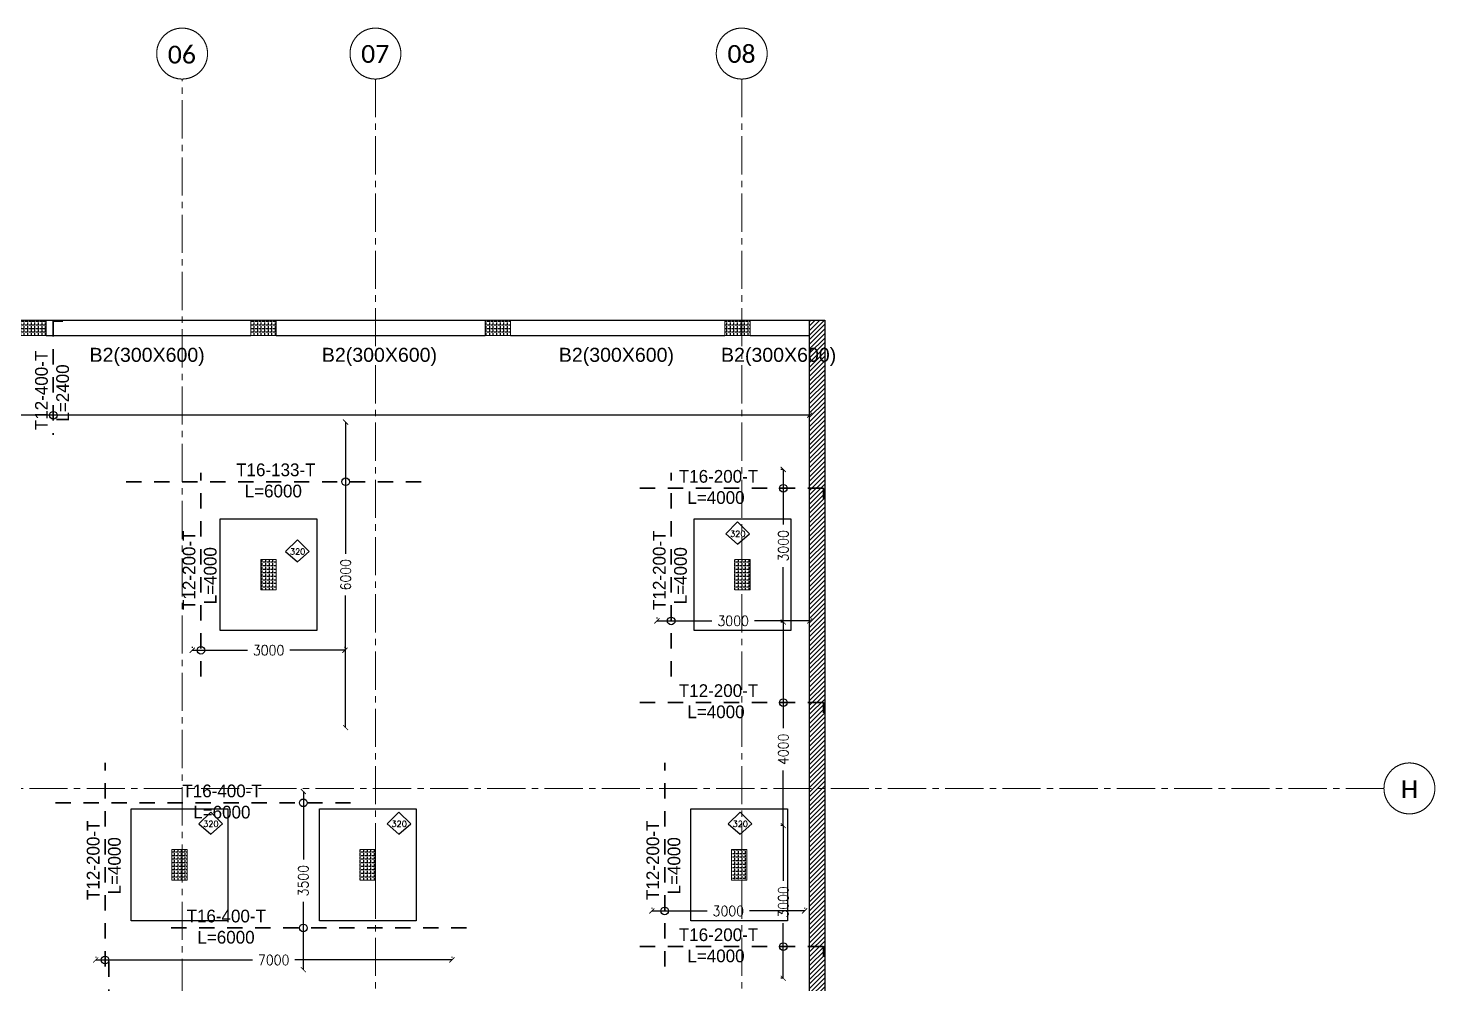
# Model space of a CAD drawing. Header units: millimetres. Extents: x -967280 to 3852, y 2833 to 1955156.
# Drawn here: x -708655 to -681004, y 509997 to 528777 of the extents above; entities that cross this region are included whole.
import ezdxf
from ezdxf.enums import TextEntityAlignment as Align

# ---------------------------------------------------------------- set-up
doc = ezdxf.new("R2010")
doc.units = ezdxf.units.MM
doc.header["$LTSCALE"] = 1000
doc.header["$PDMODE"] = 35
doc.header["$PDSIZE"] = 25
for name, pattern in [('$0$DASHED2', [0.375, 0.25, -0.125]), ('B05-FIRST FLOOR PLAN$0$DLINE', [0.55, 0.3, -0.25]), ('Columns_Structural070816$0$CENTER2', [1.125, 0.75, -0.125, 0.125, -0.125]), ('HRZN_Line-Ptrn-Sold', [9144001.0, 9144000.0, -1])]:
    doc.linetypes.add(name, pattern=pattern)
for name, color, linetype, lineweight in [('A-AX-ATT-100', 7, 'HRZN_Line-Ptrn-Sold', 18), ('S - column', 6, 'Continuous', 60), ('ST-000-AXIS', 9, 'Columns_Structural070816$0$CENTER2', 9), ('ST-203-SLAB-TXT', 7, 'Continuous', 30), ('ST-206-SLAB-DIM', 1, 'Continuous', 20), ('ST-RFT-BOT', 2, '$0$DASHED2', 30), ('ST-RFT-TOP', 5, '$0$DASHED2', 30)]:
    doc.layers.add(name, color=color, linetype=linetype, lineweight=lineweight)
for name, color, linetype in [('B05-FIRST FLOOR PLAN$0$STR_ROOF RFT$0$S-SYMB', 30, 'Continuous'), ('R.C. footing', 4, 'Continuous'), ('S - BATH Hach', 1, 'Continuous'), ('S - col hach', 1, 'Continuous'), ('S -Beams', 2, 'Continuous'), ('S-TEXT', 2, 'Continuous'), ('SLAB', 210, 'Continuous')]:
    doc.layers.add(name, color=color, linetype=linetype)
doc.styles.add('B05-FIRST FLOOR PLAN$0$XS-Roof RFT$0$T25-100', font='STENCIL.shx', dxfattribs={"height": 250})
doc.styles.add('Calibri_2', font='calibri.ttf', dxfattribs={"height": 300})
doc.styles.add('ROMANC', font='romanc.shx')
doc.styles.add('TUNELNO', font='romans.shx', dxfattribs={"width": 0.9})
doc.styles.add('XREF-ST-FRAMING 1ST FLOOR$0$STRECTURAL', font='arial.ttf')
doc.dimstyles.new('Copy(2) of DSEC', dxfattribs={"dimtxt": 200, "dimasz": 100, "dimexe": 50, "dimexo": 80, "dimgap": 100, "dimtad": 1, "dimdec": 0, "dimrnd": 5, "dimzin": 0, "dimdsep": 46, "dimtxsty": 'TUNELNO', "dimblk": 'ARCHTICK', "dimcen": 0.09, "dimclrd": 1, "dimclre": 1, "dimclrt": 3, "dimadec": 0, "dimazin": 0, "dimtfac": 0.78125, "dimtdec": 0, "dimtix": 1, "dimtmove": 2, "dimatfit": 3, "dimldrblk": 'ARCHTICK', "dimfxl": 1, "dimtolj": 1, "dimtzin": 0, "dimarcsym": 0})
pattern_1 = [(90, (-416898.87, -510539.72), (-69.85, 4e-15), [50.8, -19.05]), (180, (-416898.87, -510539.72), (-9e-15, -69.85), [50.8, -19.05])]
pattern_2 = [(90, (613578.686, -423037.37), (-69.85, 4e-15), [50.8, -19.05]), (180, (613578.686, -423037.37), (-9e-15, -69.85), [50.8, -19.05])]
pattern_3 = [(90, (613528.686, -423037.37), (-69.85, 4e-15), [50.8, -19.05]), (180, (613528.686, -423037.37), (-9e-15, -69.85), [50.8, -19.05])]

# ---------------------------------------------------------------- blocks, each defined once
blk = doc.blocks.new('_ArchTick')
at = {"color": 0, "linetype": 'ByBlock', "const_width": 0.15}
blk.add_lwpolyline([(-0.5, -0.5), (0.5, 0.5)], dxfattribs=at)
blk = doc.blocks.new('*D1052')
at = {"layer": 'Defpoints', "color": 0, "transparency": 16777216}
for p in [(-702385, 521035), (-702415, 515034), (-702385, 515034)]:
    blk.add_point(p, dxfattribs=at)
at = {"layer": 'ST-206-SLAB-DIM', "color": 1, "lineweight": -2, "transparency": 16777216}
for p, q in [((-702415, 521035), (-702415, 518450)), ((-702415, 515034), (-702415, 517625))]:
    blk.add_line(p, q, dxfattribs=at)
at = {"layer": 'ST-206-SLAB-DIM', "color": 1, "lineweight": -2, "transparency": 16777216, "xscale": 100, "yscale": 100, "zscale": 100}
for p, rotation in [((-702415, 521035), 90), ((-702415, 515034), 270)]:
    blk.add_blockref('_ArchTick', p, dxfattribs=dict(at, rotation=rotation))
at = {"layer": 'ST-206-SLAB-DIM', "color": 3, "transparency": 16777216, "insert": (-702415, 518037), "char_height": 200, "attachment_point": 5, "rotation": 90, "style": 'TUNELNO'}
blk.add_mtext('\\A1;6000', dxfattribs=at)
blk = doc.blocks.new('*D1053')
at = {"layer": 'Defpoints', "color": 0, "transparency": 16777216}
for p in [(-693737, 520105), (-693812, 517106), (-693737, 517106)]:
    blk.add_point(p, dxfattribs=at)
at = {"layer": 'ST-206-SLAB-DIM', "color": 1, "lineweight": -2, "transparency": 16777216}
for p, q in [((-693817, 520105), (-693862, 520105)), ((-693812, 520105), (-693812, 519023)), ((-693812, 517106), (-693812, 518188)), ((-693817, 517106), (-693862, 517106))]:
    blk.add_line(p, q, dxfattribs=at)
at = {"layer": 'ST-206-SLAB-DIM', "color": 1, "lineweight": -2, "transparency": 16777216, "xscale": 100, "yscale": 100, "zscale": 100}
for p, rotation in [((-693812, 520105), 90), ((-693812, 517106), 270)]:
    blk.add_blockref('_ArchTick', p, dxfattribs=dict(at, rotation=rotation))
at = {"layer": 'ST-206-SLAB-DIM', "color": 3, "transparency": 16777216, "insert": (-693812, 518605), "char_height": 200, "attachment_point": 5, "rotation": 90, "style": 'TUNELNO'}
blk.add_mtext('\\A1;3000', dxfattribs=at)
blk = doc.blocks.new('*D1016')
at = {"layer": 'Defpoints', "color": 0, "transparency": 16777216}
for p in [(-746629, 521171), (-746629, 521141), (-693294, 521141)]:
    blk.add_point(p, dxfattribs=at)
at = {"layer": 'ST-206-SLAB-DIM', "color": 1, "lineweight": -2, "transparency": 16777216}
for p, q in [((-746629, 521171), (-715373, 521171)), ((-693294, 521171), (-714367, 521171))]:
    blk.add_line(p, q, dxfattribs=at)
at = {"layer": 'ST-206-SLAB-DIM', "color": 1, "lineweight": -2, "transparency": 16777216, "xscale": 100, "yscale": 100, "zscale": 100, "rotation": 180}
blk.add_blockref('_ArchTick', (-746629, 521171), dxfattribs=at)
at = {"layer": 'ST-206-SLAB-DIM', "color": 1, "lineweight": -2, "transparency": 16777216, "xscale": 100, "yscale": 100, "zscale": 100}
blk.add_blockref('_ArchTick', (-693294, 521171), dxfattribs=at)
at = {"layer": 'ST-206-SLAB-DIM', "color": 3, "transparency": 16777216, "insert": (-714870, 521171), "char_height": 200, "attachment_point": 5, "style": 'TUNELNO'}
blk.add_mtext('\\A1;53335', dxfattribs=at)
blk = doc.blocks.new('*D1092')
at = {"layer": 'Defpoints', "color": 0, "transparency": 16777216}
for p in [(-696295, 517113), (-693294, 517129), (-693294, 517113)]:
    blk.add_point(p, dxfattribs=at)
at = {"layer": 'ST-206-SLAB-DIM', "color": 1, "lineweight": -2, "transparency": 16777216}
for p, q in [((-696295, 517193), (-696295, 517179)), ((-696295, 517129), (-695214, 517129)), ((-693294, 517129), (-694379, 517129)), ((-693294, 517193), (-693294, 517179))]:
    blk.add_line(p, q, dxfattribs=at)
at = {"layer": 'ST-206-SLAB-DIM', "color": 1, "lineweight": -2, "transparency": 16777216, "xscale": 100, "yscale": 100, "zscale": 100, "rotation": 180}
blk.add_blockref('_ArchTick', (-696295, 517129), dxfattribs=at)
at = {"layer": 'ST-206-SLAB-DIM', "color": 1, "lineweight": -2, "transparency": 16777216, "xscale": 100, "yscale": 100, "zscale": 100}
blk.add_blockref('_ArchTick', (-693294, 517129), dxfattribs=at)
at = {"layer": 'ST-206-SLAB-DIM', "color": 3, "transparency": 16777216, "insert": (-694797, 517129), "char_height": 200, "attachment_point": 5, "style": 'TUNELNO'}
blk.add_mtext('\\A1;3000', dxfattribs=at)
blk = doc.blocks.new('A$C46269fcd new')
at = {"layer": 'S - BATH Hach', "ltscale": 30, "transparency": 33554483}
h = blk.add_hatch(dxfattribs=at)
h.set_pattern_fill('ANSI31', color=1, scale=20)
h.set_pattern_definition([(45, (643184.17, -484711.8), (-44.9012806, 44.9012806), [])])
h.paths.add_polyline_path([(47835, 35800), (47835, -9200), (-6100, -9200), (-6100, 35800), (-5800, 35800), (-5800, -8900), (47535, -8900), (47535, 35800)])
at = {"layer": 'S - col hach', "true_color": 0xcd6928}
h = blk.add_hatch(dxfattribs=at)
h.set_pattern_fill('ANGLE', color=32, scale=10, angle=90)
h.set_pattern_definition(pattern_1)
h.paths.add_polyline_path([(37050, 31100), (36750, 31100), (36750, 30500), (37050, 30500)])
h = blk.add_hatch(dxfattribs=at)
h.set_pattern_fill('ANGLE', color=32, scale=10, angle=90)
h.set_pattern_definition(pattern_1)
h.paths.add_polyline_path([(46365, 31100), (46065, 31100), (46065, 30500), (46365, 30500)])
h = blk.add_hatch(dxfattribs=at)
h.set_pattern_fill('ANGLE', color=32, scale=10, angle=90)
h.set_pattern_definition([(90, (-416598.87, -510439.72), (-69.85, 4e-15), [50.8, -19.05]), (180, (-416598.87, -510439.72), (-9e-15, -69.85), [50.8, -19.05])])
h.paths.add_polyline_path([(35300, 25400), (35000, 25400), (35000, 24800), (35300, 24800)])
h = blk.add_hatch(dxfattribs=at)
h.set_pattern_fill('ANGLE', color=32, scale=10, angle=90)
h.set_pattern_definition([(90, (-416998.87, -510439.72), (-69.85, 4e-15), [50.8, -19.05]), (180, (-416998.87, -510439.72), (-9e-15, -69.85), [50.8, -19.05])])
h.paths.add_polyline_path([(39000, 25400), (38700, 25400), (38700, 24800), (39000, 24800)])
h = blk.add_hatch(dxfattribs=at)
h.set_pattern_fill('ANGLE', color=32, scale=10, angle=90)
h.set_pattern_definition([(90, (-416898.87, -510539.72), (-69.85, 4e-15), [50.8, -19.05]), (180, (-416898.87, -510539.72), (-9e-15, -69.85), [50.8, -19.05])])
h.paths.add_polyline_path([(46300, 25400), (46000, 25400), (46000, 24800), (46300, 24800)])
at = {"layer": 'R.C. footing'}
blk.add_line((47535, 35800), (47535, 35800), dxfattribs=at)
at = {"layer": 'R.C. footing', "color": 4, "ltscale": 30}
blk.add_lwpolyline([(47835, 35800), (47835, -9200), (-6100, -9200), (-6100, 35800), (-5800, 35800), (-5800, -8900), (47535, -8900), (47535, 35800)], close=True, dxfattribs=at)
at = {"layer": 'S - column', "lineweight": 15}
for points in [[(37050, 31100), (36750, 31100), (36750, 30500), (37050, 30500)], [(46365, 31100), (46065, 31100), (46065, 30500), (46365, 30500)], [(35300, 25400), (35000, 25400), (35000, 24800), (35300, 24800)], [(39000, 25400), (38700, 25400), (38700, 24800), (39000, 24800)], [(46300, 25400), (46000, 25400), (46000, 24800), (46300, 24800)]]:
    blk.add_lwpolyline(points, close=True, dxfattribs=at)
blk = doc.blocks.new('str col s')
at = {"layer": 'S - col hach', "true_color": 0xcd6928}
h = blk.add_hatch(dxfattribs=at)
h.set_pattern_fill('ANGLE', color=32, scale=10, angle=90)
h.set_pattern_definition(pattern_3)
h.paths.add_polyline_path([(5275, -300), (5275, 0), (4775, 0), (4775, -300)])
h = blk.add_hatch(dxfattribs=at)
h.set_pattern_fill('ANGLE', color=32, scale=10, angle=90)
h.set_pattern_definition(pattern_2)
h.paths.add_polyline_path([(9300, 0), (9300, -300), (9800, -300), (9800, 0)])
h = blk.add_hatch(dxfattribs=at)
h.set_pattern_fill('ANGLE', color=32, scale=10, angle=90)
h.set_pattern_definition(pattern_3)
h.paths.add_polyline_path([(13908, 0), (13908, -300), (14408, -300), (14408, 0)])
h = blk.add_hatch(dxfattribs=at)
h.set_pattern_fill('ANGLE', color=32, scale=10, angle=90)
h.set_pattern_definition(pattern_2)
h.paths.add_polyline_path([(19115, -300), (19115, 0), (18615, 0), (18615, -300)])
at = {"layer": 'S - column', "lineweight": 15}
for points in [[(5275, 0), (4775, 0), (4775, -300), (5275, -300)], [(9800, 0), (9300, 0), (9300, -300), (9800, -300)], [(14408, 0), (13908, 0), (13908, -300), (14408, -300)], [(19115, 0), (18615, 0), (18615, -300), (19115, -300)]]:
    blk.add_lwpolyline(points, close=True, dxfattribs=at)
blk = doc.blocks.new('*D1131')
at = {"layer": 'Defpoints', "color": 0, "transparency": 16777216}
for p in [(-693737, 513106), (-693812, 510107), (-693737, 510107)]:
    blk.add_point(p, dxfattribs=at)
at = {"layer": 'ST-206-SLAB-DIM', "color": 1, "lineweight": -2, "transparency": 16777216}
for p, q in [((-693817, 513106), (-693862, 513106)), ((-693812, 513106), (-693812, 512024)), ((-693812, 510107), (-693812, 511189)), ((-693817, 510107), (-693862, 510107))]:
    blk.add_line(p, q, dxfattribs=at)
at = {"layer": 'ST-206-SLAB-DIM', "color": 1, "lineweight": -2, "transparency": 16777216, "xscale": 100, "yscale": 100, "zscale": 100}
for p, rotation in [((-693812, 513106), 90), ((-693812, 510107), 270)]:
    blk.add_blockref('_ArchTick', p, dxfattribs=dict(at, rotation=rotation))
at = {"layer": 'ST-206-SLAB-DIM', "color": 3, "transparency": 16777216, "insert": (-693812, 511606), "char_height": 200, "attachment_point": 5, "rotation": 90, "style": 'TUNELNO'}
blk.add_mtext('\\A1;3000', dxfattribs=at)
blk = doc.blocks.new('*D1132')
at = {"layer": 'Defpoints', "color": 0, "transparency": 16777216}
for p in [(-696395, 511413), (-693394, 511429), (-693394, 511413)]:
    blk.add_point(p, dxfattribs=at)
at = {"layer": 'ST-206-SLAB-DIM', "color": 1, "lineweight": -2, "transparency": 16777216}
for p, q in [((-696395, 511493), (-696395, 511479)), ((-696395, 511429), (-695309, 511429)), ((-693394, 511429), (-694474, 511429)), ((-693394, 511493), (-693394, 511479))]:
    blk.add_line(p, q, dxfattribs=at)
at = {"layer": 'ST-206-SLAB-DIM', "color": 1, "lineweight": -2, "transparency": 16777216, "xscale": 100, "yscale": 100, "zscale": 100, "rotation": 180}
blk.add_blockref('_ArchTick', (-696395, 511429), dxfattribs=at)
at = {"layer": 'ST-206-SLAB-DIM', "color": 1, "lineweight": -2, "transparency": 16777216, "xscale": 100, "yscale": 100, "zscale": 100}
blk.add_blockref('_ArchTick', (-693394, 511429), dxfattribs=at)
at = {"layer": 'ST-206-SLAB-DIM', "color": 3, "transparency": 16777216, "insert": (-694892, 511429), "char_height": 200, "attachment_point": 5, "style": 'TUNELNO'}
blk.add_mtext('\\A1;3000', dxfattribs=at)
blk = doc.blocks.new('*D1133')
at = {"layer": 'Defpoints', "color": 0, "transparency": 16777216}
for p in [(-707327, 510450), (-700326, 510466), (-700326, 510450)]:
    blk.add_point(p, dxfattribs=at)
at = {"layer": 'ST-206-SLAB-DIM', "color": 1, "lineweight": -2, "transparency": 16777216}
for p, q in [((-707327, 510530), (-707327, 510516)), ((-707327, 510466), (-704246, 510466)), ((-700326, 510466), (-703412, 510466)), ((-700326, 510530), (-700326, 510516))]:
    blk.add_line(p, q, dxfattribs=at)
at = {"layer": 'ST-206-SLAB-DIM', "color": 1, "lineweight": -2, "transparency": 16777216, "xscale": 100, "yscale": 100, "zscale": 100, "rotation": 180}
blk.add_blockref('_ArchTick', (-707327, 510466), dxfattribs=at)
at = {"layer": 'ST-206-SLAB-DIM', "color": 1, "lineweight": -2, "transparency": 16777216, "xscale": 100, "yscale": 100, "zscale": 100}
blk.add_blockref('_ArchTick', (-700326, 510466), dxfattribs=at)
at = {"layer": 'ST-206-SLAB-DIM', "color": 3, "transparency": 16777216, "insert": (-703829, 510466), "char_height": 200, "attachment_point": 5, "style": 'TUNELNO'}
blk.add_mtext('\\A1;7000', dxfattribs=at)
blk = doc.blocks.new('*D1134')
at = {"layer": 'Defpoints', "color": 0, "transparency": 16777216}
for p in [(-705429, 516537), (-702428, 516553), (-702428, 516537)]:
    blk.add_point(p, dxfattribs=at)
at = {"layer": 'ST-206-SLAB-DIM', "color": 1, "lineweight": -2, "transparency": 16777216}
for p, q in [((-705429, 516617), (-705429, 516603)), ((-705429, 516553), (-704346, 516553)), ((-702428, 516553), (-703512, 516553)), ((-702428, 516617), (-702428, 516603))]:
    blk.add_line(p, q, dxfattribs=at)
at = {"layer": 'ST-206-SLAB-DIM', "color": 1, "lineweight": -2, "transparency": 16777216, "xscale": 100, "yscale": 100, "zscale": 100, "rotation": 180}
blk.add_blockref('_ArchTick', (-705429, 516553), dxfattribs=at)
at = {"layer": 'ST-206-SLAB-DIM', "color": 1, "lineweight": -2, "transparency": 16777216, "xscale": 100, "yscale": 100, "zscale": 100}
blk.add_blockref('_ArchTick', (-702428, 516553), dxfattribs=at)
at = {"layer": 'ST-206-SLAB-DIM', "color": 3, "transparency": 16777216, "insert": (-703929, 516553), "char_height": 200, "attachment_point": 5, "style": 'TUNELNO'}
blk.add_mtext('\\A1;3000', dxfattribs=at)
blk = doc.blocks.new('*D1100')
at = {"layer": 'Defpoints', "color": 0, "transparency": 16777216}
for p in [(-703216, 513777), (-703246, 510277), (-703216, 510277)]:
    blk.add_point(p, dxfattribs=at)
at = {"layer": 'ST-206-SLAB-DIM', "color": 1, "lineweight": -2, "transparency": 16777216}
for p, q in [((-703246, 513777), (-703246, 512442)), ((-703246, 510277), (-703246, 511607))]:
    blk.add_line(p, q, dxfattribs=at)
at = {"layer": 'ST-206-SLAB-DIM', "color": 1, "lineweight": -2, "transparency": 16777216, "xscale": 100, "yscale": 100, "zscale": 100}
for p, rotation in [((-703246, 513777), 90), ((-703246, 510277), 270)]:
    blk.add_blockref('_ArchTick', p, dxfattribs=dict(at, rotation=rotation))
at = {"layer": 'ST-206-SLAB-DIM', "color": 3, "transparency": 16777216, "insert": (-703246, 512024), "char_height": 200, "attachment_point": 5, "rotation": 90, "style": 'TUNELNO'}
blk.add_mtext('\\A1;3500', dxfattribs=at)
blk = doc.blocks.new('*D1101')
at = {"layer": 'Defpoints', "color": 0, "transparency": 16777216}
for p in [(-693737, 517106), (-693812, 513106), (-693737, 513106)]:
    blk.add_point(p, dxfattribs=at)
at = {"layer": 'ST-206-SLAB-DIM', "color": 1, "lineweight": -2, "transparency": 16777216}
for p, q in [((-693817, 517106), (-693862, 517106)), ((-693812, 517106), (-693812, 515023)), ((-693812, 513106), (-693812, 514188)), ((-693817, 513106), (-693862, 513106))]:
    blk.add_line(p, q, dxfattribs=at)
at = {"layer": 'ST-206-SLAB-DIM', "color": 1, "lineweight": -2, "transparency": 16777216, "xscale": 100, "yscale": 100, "zscale": 100}
for p, rotation in [((-693812, 517106), 90), ((-693812, 513106), 270)]:
    blk.add_blockref('_ArchTick', p, dxfattribs=dict(at, rotation=rotation))
at = {"layer": 'ST-206-SLAB-DIM', "color": 3, "transparency": 16777216, "insert": (-693812, 514605), "char_height": 200, "attachment_point": 5, "rotation": 90, "style": 'TUNELNO'}
blk.add_mtext('\\A1;4000', dxfattribs=at)
blk = doc.blocks.new('Grid - HRZN_G-Datm-Grid-Head-1554275-FIRST FLOOR FFL_1_')
at = {"layer": 'A-AX-ATT-100'}
blk.add_circle((0, 0), 5, dxfattribs=at)
blk = doc.blocks.new('AXES-00')
at = {"layer": 'ST-000-AXIS'}
for p, q in [((552098.9, 695813.8), (552098.9, 750979.6)), ((555898.9, 750979.6), (555898.9, 695813.8)), ((563098.9, 750979.6), (563098.9, 695813.8)), ((575723.2, 737039.7), (505674.3, 737039.7))]:
    blk.add_line(p, q, dxfattribs=at)
at = {"layer": 'A-AX-ATT-100', "xscale": 99.99999999999993, "yscale": 99.99999999999993, "zscale": 99.99999999999993}
blk.add_blockref('Grid - HRZN_G-Datm-Grid-Head-1554275-FIRST FLOOR FFL_1_', (552098.9, 751479.6), dxfattribs=at)
at = {"layer": 'A-AX-ATT-100'}
for p, xscale, yscale, zscale, rotation in [((555898.9, 751479.6), 99.99999999999993, 99.99999999999993, 99.99999999999993, 180), ((563098.9, 751479.6), 99.99999999999993, 99.99999999999993, 99.99999999999993, 180), ((576223.2, 737039.7), 100.0000000000001, 100.0000000000001, 100.0000000000001, 90)]:
    blk.add_blockref('Grid - HRZN_G-Datm-Grid-Head-1554275-FIRST FLOOR FFL_1_', p, dxfattribs=dict(at, xscale=xscale, yscale=yscale, zscale=zscale, rotation=rotation))
at = {"layer": 'A-AX-ATT-100', "linetype": 'Continuous', "lineweight": 13, "char_height": 350, "attachment_point": 1, "style": 'Calibri_2'}
for s, insert, width in [('06', (551817.7, 751634.5), 673.417), ('07', (555618, 751647.5), 673.417), ('08', (562818, 751647.5), 673.417), ('H', (576054.2, 737201), 416.877)]:
    blk.add_mtext(s, dxfattribs=dict(at, insert=insert, width=width))

msp = doc.modelspace()

# ---------------------------------------------------------------- linework, layer by layer
at = {"layer": 'B05-FIRST FLOOR PLAN$0$STR_ROOF RFT$0$S-SYMB'}
for centre in [(-708160.5, 521170.8), (-702414.5, 519863.6), (-693811.6, 519735.5), (-696015.6, 517129.2), (-705258.9, 516553.3), (-693811.6, 515524.6), (-703245.5, 513553.9), (-696143.1, 511429.2), (-703245.5, 511095.1), (-693811.6, 510728.3), (-707143.1, 510465.9)]:
    msp.add_circle(centre, 75, dxfattribs=at)
at = {"layer": 'S -Beams', "ltscale": 30}
for p, q in [((-708303.7, 523037.4), (-704278.7, 523037.4)), ((-703778.7, 523037.4), (-699671, 523037.4)), ((-699171, 523037.4), (-694963.4, 523037.4)), ((-694463.4, 523037.4), (-693293.7, 523037.4)), ((-708303.7, 522737.4), (-704278.7, 522737.4)), ((-703778.7, 522737.4), (-699671, 522737.4)), ((-699171, 522737.4), (-694963.4, 522737.4)), ((-694463.4, 522737.4), (-693293.7, 522737.4))]:
    msp.add_line(p, q, dxfattribs=at)
at = {"layer": 'S-TEXT', "color": 7, "true_color": 0xffffff}
for points in [[(-694709.9, 518638.9), (-694477.6, 518841.2), (-694709.9, 519073.5), (-694942.2, 518841.2)], [(-703361.2, 518289.4), (-703128.9, 518491.7), (-703361.2, 518724), (-703593.5, 518491.7)], [(-705067.2, 512938.9), (-704834.9, 513141.2), (-705067.2, 513373.5), (-705299.5, 513141.2)], [(-705067.2, 512938.9), (-704834.9, 513141.2), (-705067.2, 513373.5), (-705299.5, 513141.2)], [(-701367.2, 512938.9), (-701134.9, 513141.2), (-701367.2, 513373.5), (-701599.4, 513141.2)], [(-694659.9, 512938.9), (-694427.6, 513141.2), (-694659.9, 513373.5), (-694892.2, 513141.2)]]:
    msp.add_lwpolyline(points, close=True, dxfattribs=at)
at = {"layer": 'SLAB', "color": 2, "linetype": 'Continuous', "ltscale": 30}
for points in [[(-704878.7, 519137.4), (-702978.7, 519137.4), (-702978.7, 516937.4), (-704878.7, 516937.4)], [(-695563.4, 519137.4), (-693663.4, 519137.4), (-693663.4, 516937.4), (-695563.4, 516937.4)], [(-706628.7, 513437.4), (-704728.7, 513437.4), (-704728.7, 511237.4), (-706628.7, 511237.4)], [(-706628.7, 513437.4), (-704728.7, 513437.4), (-704728.7, 511237.4), (-706628.7, 511237.4)], [(-702928.7, 513437.4), (-701028.7, 513437.4), (-701028.7, 511237.4), (-702928.7, 511237.4)], [(-695628.7, 513437.4), (-693728.7, 513437.4), (-693728.7, 511237.4), (-695628.7, 511237.4)]]:
    msp.add_lwpolyline(points, close=True, dxfattribs=at)
at = {"layer": 'ST-RFT-TOP', "linetype": 'B05-FIRST FLOOR PLAN$0$DLINE'}
for p, q in [((-708116.3, 513553.9), (-702116.3, 513553.9)), ((-705841.1, 511095.1), (-699841.1, 511095.1))]:
    msp.add_line(p, q, dxfattribs=at)
for points in [[(-707970.5, 523017.4), (-708160.5, 523017.4), (-708160.5, 520787.4)], [(-700928.7, 519863.6), (-706928.7, 519863.6)], [(-705258.9, 516037.4), (-705258.9, 520037.4)], [(-696015.6, 516037.4), (-696015.6, 520037.4)], [(-707143.1, 510337.4), (-707143.1, 514337.4)], [(-696143.1, 510337.4), (-696143.1, 514337.4)], [(-707071.9, 510437.4), (-707071.9, 506437.4)]]:
    msp.add_lwpolyline(points, dxfattribs=at)
for points in [[(-693018.7, 519535.5), (-693018.7, 519723, 0.4142136), (-693031.2, 519735.5), (-696824.1, 519735.5)], [(-693018.7, 515324.6), (-693018.7, 515512.1, 0.4142136), (-693031.2, 515524.6), (-696824.1, 515524.6)], [(-693018.7, 510528.3), (-693018.7, 510715.8, 0.4142136), (-693031.2, 510728.3), (-696824.1, 510728.3)]]:
    msp.add_lwpolyline(points, format="xyb", dxfattribs=at)

# ---------------------------------------------------------------- block references
at = {"layer": 'S - column', "color": 7, "true_color": 0xffffff}
msp.add_blockref('A$C46269fcd new', (-740828.7, 487237.4), dxfattribs=at)
at = {"layer": 'S -Beams'}
msp.add_blockref('AXES-00', (-1257727.6, -223202.4), dxfattribs=at)
at = {"layer": 'ST-RFT-BOT', "color": 1, "linetype": 'Continuous'}
msp.add_blockref('str col s', (-713578.7, 523037.4), dxfattribs=at)

# ---------------------------------------------------------------- texts
at = {"layer": 'S-TEXT', "color": 3, "char_height": 117.6, "attachment_point": 1, "style": 'ROMANC'}
for insert in [(-694857.7, 518898.8), (-703509, 518549.3), (-705215, 513198.8), (-701515, 513198.8), (-694807.8, 513198.8)]:
    msp.add_mtext_dynamic_manual_height_columns('320', width=355714.721, gutter_width=588, heights=[-117.6], dxfattribs=dict(at, insert=insert))
at = {"layer": 'ST-203-SLAB-TXT', "style": 'B05-FIRST FLOOR PLAN$0$XS-Roof RFT$0$T25-100'}
for s, p in [('T12-400-T', (-708269.7, 520876.9)), ('L=2400', (-707853.1, 521045)), ('T12-200-T', (-705368.2, 517344.5)), ('T12-200-T', (-696124.9, 517344.5)), ('L=4000', (-704951.5, 517453.9)), ('L=4000', (-695708.2, 517453.9)), ('T12-200-T', (-707252.4, 511644.5)), ('T12-200-T', (-696252.4, 511644.5)), ('L=4000', (-706835.7, 511753.9)), ('L=4000', (-695835.7, 511753.9))]:
    msp.add_text(s, height=250, rotation=90, dxfattribs=at).set_placement(p)
at = {"layer": 'ST-203-SLAB-TXT', "style": 'XREF-ST-FRAMING 1ST FLOOR$0$STRECTURAL'}
for p in [(-706316.2, 522357.6), (-701749.9, 522357.6), (-697092.2, 522357.6), (-693903.8, 522357.6)]:
    msp.add_text('B2(300X600)', height=275, dxfattribs=at).set_placement(p, align=Align.MIDDLE_CENTER)
at = {"layer": 'ST-203-SLAB-TXT', "style": 'B05-FIRST FLOOR PLAN$0$XS-Roof RFT$0$T25-100'}
for s, p in [('T16-133-T', (-704567.1, 519972.9)), ('T16-200-T', (-695865.5, 519844.8)), ('L=6000', (-704399, 519556.2)), ('L=4000', (-695697.4, 519428.1)), ('T12-200-T', (-695865.5, 515633.9)), ('L=4000', (-695697.4, 515217.2)), ('T16-400-T', (-705624.1, 513663.1)), ('L=6000', (-705410.5, 513246.5)), ('T16-400-T', (-705541.7, 511204.4)), ('L=6000', (-705328.1, 510787.7)), ('T16-200-T', (-695865.5, 510837.5)), ('L=4000', (-695697.4, 510420.8))]:
    msp.add_text(s, height=250, dxfattribs=at).set_placement(p)

# ---------------------------------------------------------------- dimensions: what is measured, and where the dimension line sits
at = {"layer": 'ST-206-SLAB-DIM'}
for base, p1, p2, angle, picture, middle in [((-746628.7, 521170.8), (-693293.7, 521140.8), (-746628.7, 521140.8), 180, '*D1016', (-714870.1, 521170.8)), ((-702414.6, 515034.4), (-702384.6, 521035.3), (-702384.6, 515034.4), 270, '*D1052', (-702414.6, 518037.4)), ((-693811.6, 517105.9), (-693737.1, 520104.8), (-693737.1, 517105.9), 270, '*D1053', (-693811.6, 518605.4)), ((-693293.7, 517129.2), (-696294.6, 517113), (-693293.7, 517113), 0, '*D1092', (-694796.6, 517129.2)), ((-693811.7, 513105.9), (-693737.2, 517105.9), (-693737.2, 513105.9), 270, '*D1101', (-693811.7, 514605.4)), ((-702428.2, 516553.3), (-705429.1, 516537), (-702428.2, 516537), 0, '*D1134', (-703928.7, 516553.3)), ((-703245.6, 510276.5), (-703215.6, 513777.4), (-703215.6, 510276.5), 270, '*D1100', (-703245.6, 512024.5)), ((-693811.7, 510107.1), (-693737.2, 513105.9), (-693737.2, 510107.1), 270, '*D1131', (-693811.7, 511606.5)), ((-693393.7, 511429.2), (-696394.6, 511413), (-693393.7, 511413), 0, '*D1132', (-694891.6, 511429.2)), ((-700325.7, 510465.9), (-707326.6, 510449.7), (-700325.7, 510449.7), 0, '*D1133', (-703828.7, 510465.9))]:
    dim = msp.add_linear_dim(base=base, p1=p1, p2=p2, angle=angle, dimstyle='Copy(2) of DSEC', dxfattribs=at)
    dim.commit()
    dim.dimension.update_dxf_attribs({"geometry": picture, "text_midpoint": middle, "dimtype": 161})

doc.saveas('drawing.dxf')
